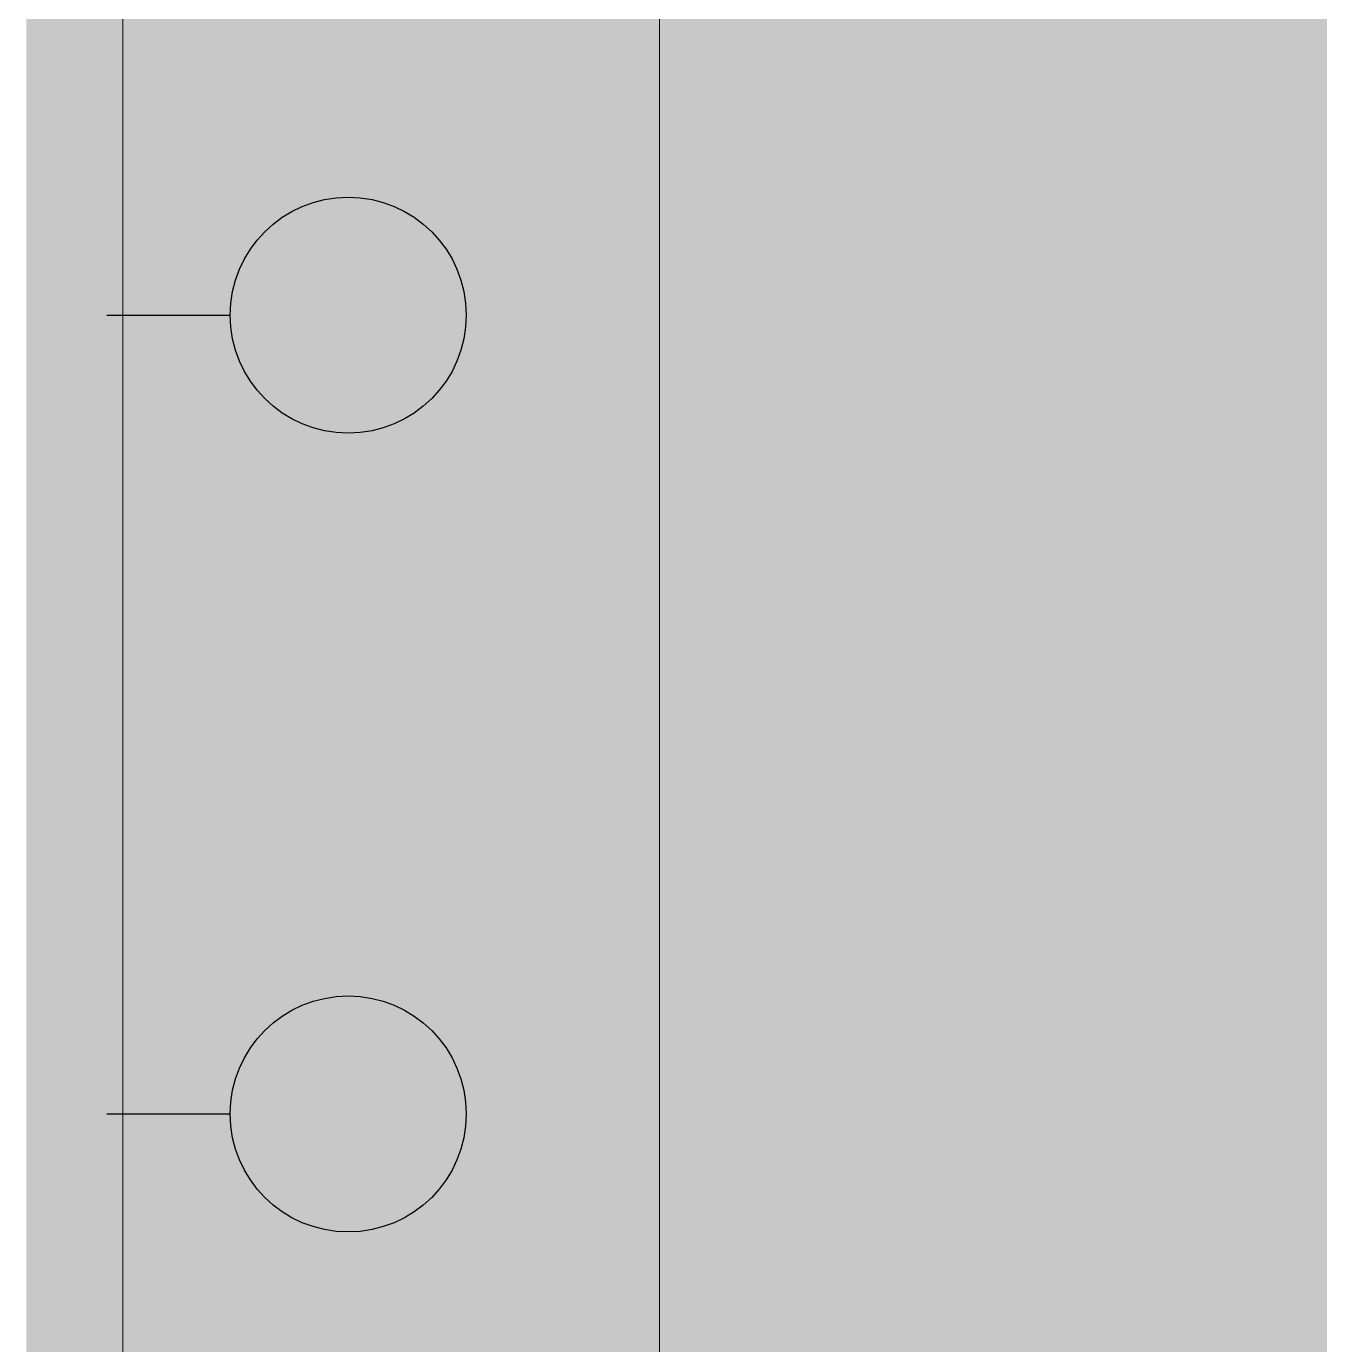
# Model space of a CAD drawing. Header units: metres. Extents: x 349703 to 349913, y 9282546 to 9282694.
# Drawn here: x 349782.7 to 349785.111, y 9282673.026 to 9282675.484 of the extents above; entities that cross this region are included whole.
import ezdxf

# ---------------------------------------------------------------- set-up
doc = ezdxf.new("R2010")
doc.units = ezdxf.units.M
doc.header["$LTSCALE"] = 0.25
for name, color, linetype, lineweight in [('AREA-VERDE', 3, 'CONTINUOUS', 9), ('ARQ-FONDO', 253, 'CONTINUOUS', 9), ('LLORAD-SIMB', 1, 'CONTINUOUS', 25), ('LLORAD-TRAMO', 1, 'CONTINUOUS', 70)]:
    doc.layers.add(name, color=color, linetype=linetype, lineweight=lineweight)

msp = doc.modelspace()

# ---------------------------------------------------------------- hatches: boundary and pattern name
at = {"layer": 'AREA-VERDE', "lineweight": 0, "true_color": 0xc4e4b2, "transparency": 33554687}
h = msp.add_hatch(color=3, dxfattribs=at)
h.dxf.hatch_style = 1
h.paths.add_polyline_path([(349789.3945, 9282677.3624), (349782.88, 9282677.3624), (349782.88, 9282641.1423), (349789.3945, 9282641.1423)])
h.paths.add_polyline_path([(349788.3945, 9282676.3624), (349788.3945, 9282642.1423), (349783.88, 9282642.1423), (349783.88, 9282676.3624)], flags=16)
at = {"layer": 'AREA-VERDE', "lineweight": 0, "true_color": 0xc4e4b2, "transparency": 33554610}
h = msp.add_hatch(color=3, dxfattribs=at)
h.dxf.hatch_style = 1
h.paths.add_polyline_path([(349788.3945, 9282676.3624), (349783.88, 9282676.3624), (349783.88, 9282642.1423), (349788.3945, 9282642.1423)])

# ---------------------------------------------------------------- linework, layer by layer
at = {"layer": 'ARQ-FONDO'}
for points in [[(349782.88, 9282677.3624), (349789.3945, 9282677.3624), (349789.3945, 9282641.1423), (349782.88, 9282641.1423)], [(349783.88, 9282676.3624), (349788.3945, 9282676.3624), (349788.3945, 9282642.1423), (349783.88, 9282642.1423)]]:
    msp.add_lwpolyline(points, close=True, dxfattribs=at)
at = {"layer": 'LLORAD-SIMB'}
for p, q in [((349782.85, 9282674.9454), (349783.08, 9282674.9454)), ((349782.85, 9282673.4563), (349783.08, 9282673.4563))]:
    msp.add_line(p, q, dxfattribs=at)
for centre in [(349783.3, 9282674.9454), (349783.3, 9282673.4563)]:
    msp.add_circle(centre, 0.22, dxfattribs=at)
at = {"layer": 'LLORAD-TRAMO', "const_width": 0.3}
msp.add_lwpolyline([(349782.85, 9282675.69), (349782.85, 9282675.44), (349782.85, 9282675.19), (349782.85, 9282674.94), (349782.85, 9282674.69), (349782.85, 9282674.44), (349782.85, 9282674.19), (349782.85, 9282673.94), (349782.85, 9282673.69), (349782.85, 9282673.44), (349782.85, 9282673.19), (349782.85, 9282672.94), (349782.85, 9282672.69)], dxfattribs=at)

doc.saveas('drawing.dxf')
